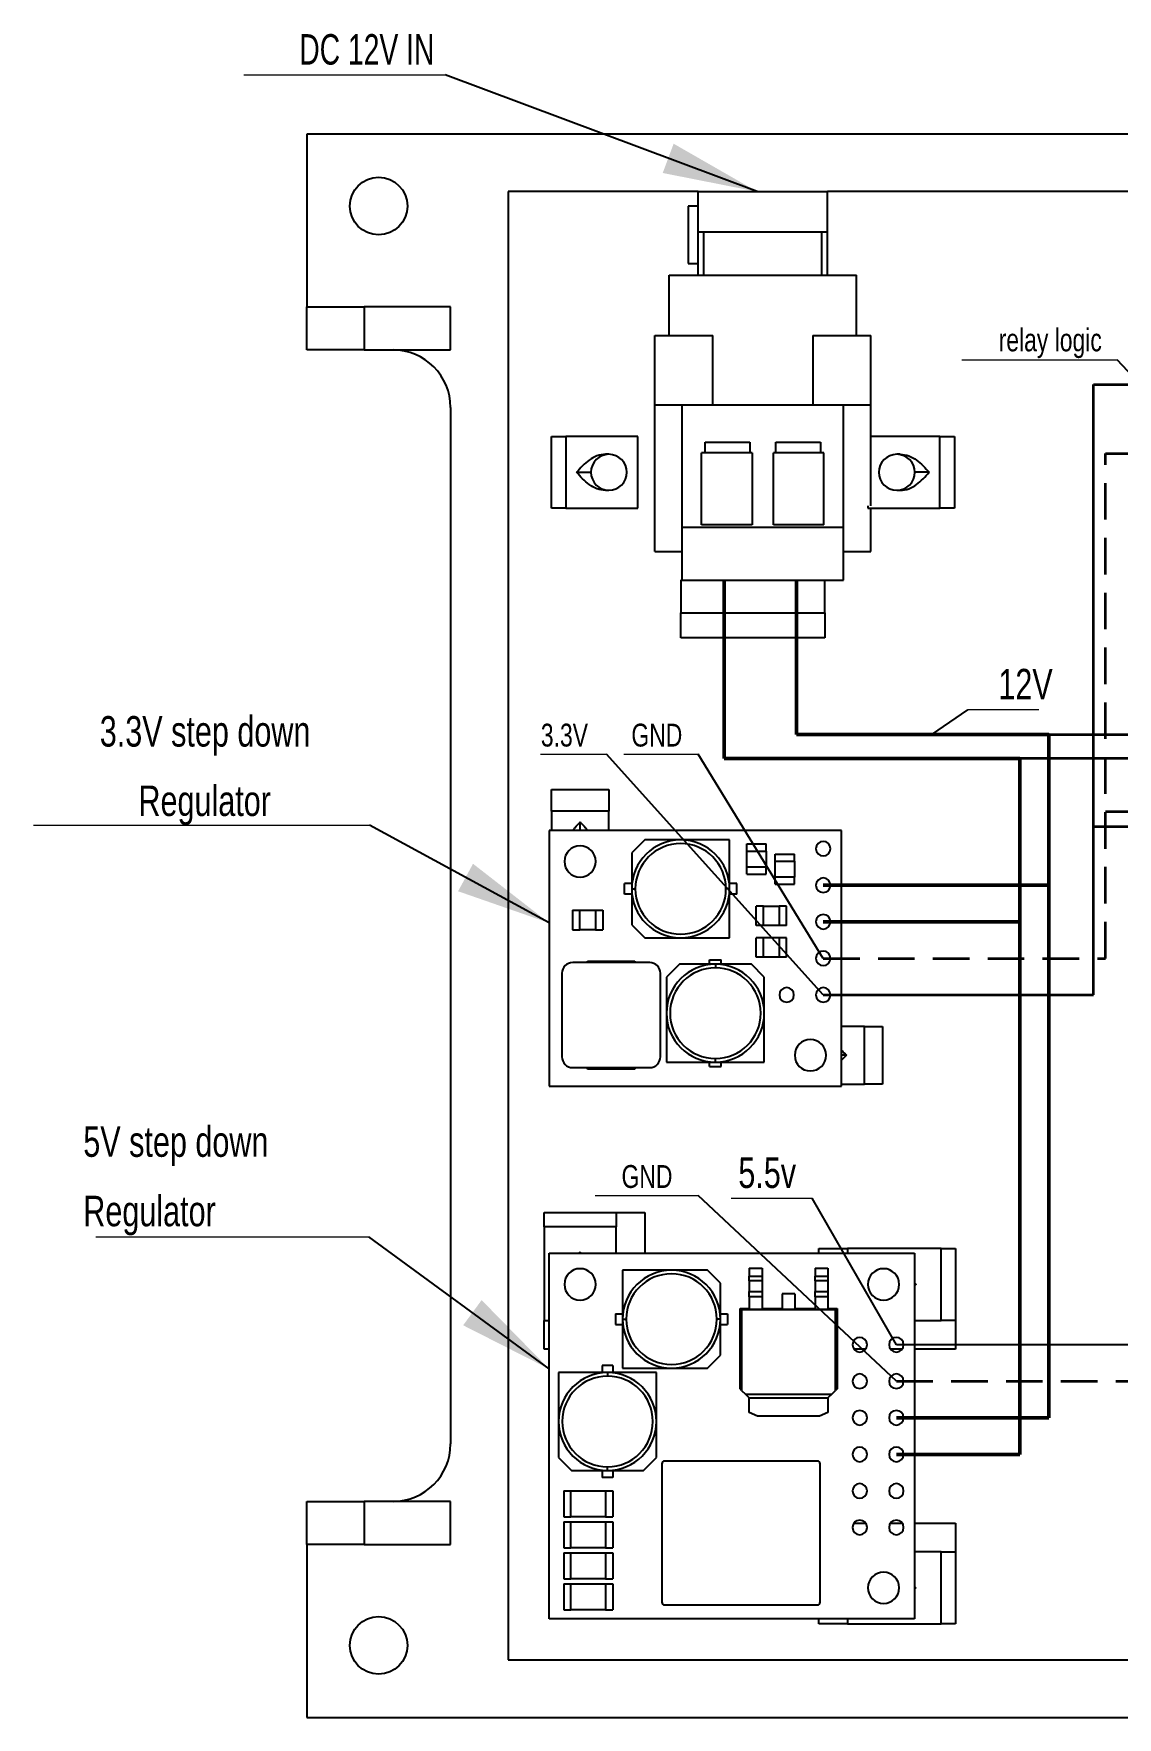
# Model space of a CAD drawing. Header units: millimetres. Extents: x 76 to 188, y 101 to 163.
# Drawn here: x 75.7 to 113.4, y 104.5 to 163 of the extents above; entities that cross this region are included whole.
import ezdxf

# ---------------------------------------------------------------- set-up
doc = ezdxf.new("R2010")
doc.units = ezdxf.units.MM
doc.header["$PDSIZE"] = -1
doc.linetypes.add('HIDDEN', pattern=[1.905, 1.27, -0.635])
doc.styles.add('SLDTEXTSTYLE0', font='TXT', dxfattribs={"width": 0.75})
doc.styles.add('SLDTEXTSTYLE1', font='TXT', dxfattribs={"width": 0.694444})
doc.dimstyles.new('SLDDIMSTYLE0', dxfattribs={"dimtxt": 0.18, "dimasz": 3.302, "dimexe": 0, "dimexo": 0.0625, "dimgap": 0, "dimtad": 0, "dimtih": 1, "dimtoh": 1, "dimdec": 0, "dimrnd": 1e-09, "dimzin": 0, "dimdsep": 46, "dimtxsty": 'Standard', "dimsah": 1, "dimcen": 0.09, "dimadec": 0, "dimazin": 0, "dimtfac": 3.302, "dimtdec": 0, "dimtofl": 0, "dimtmove": 0, "dimatfit": 3, "dimfxl": 1, "dimfrac": 2, "dimtolj": 1, "dimtzin": 0, "dimarcsym": 0})
doc.dimstyles.new('SLDDIMSTYLE2', dxfattribs={"dimtxt": 0.18, "dimasz": 3.302, "dimexe": 0, "dimexo": 0.0625, "dimgap": 0, "dimtad": 0, "dimtih": 1, "dimtoh": 1, "dimdec": 0, "dimrnd": 1e-09, "dimzin": 0, "dimdsep": 46, "dimtxsty": 'Standard', "dimblk1": 'NONE', "dimblk2": 'NONE', "dimsah": 1, "dimcen": 0.09, "dimadec": 0, "dimazin": 0, "dimtfac": 3.302, "dimtdec": 0, "dimtofl": 0, "dimtmove": 0, "dimatfit": 3, "dimldrblk": 'NONE', "dimfxl": 1, "dimfrac": 2, "dimtolj": 1, "dimtzin": 0, "dimarcsym": 0})

# ---------------------------------------------------------------- blocks, each defined once
blk = doc.blocks.new('SW_NOTE_0_1')
at = {"color": 0, "linetype": 'Continuous', "lineweight": 0}
blk.add_line((-7.001, 0), (0, 0), dxfattribs=at)
at = {"color": 0, "linetype": 'Continuous', "lineweight": 0, "insert": (-0.377, 1.419), "char_height": 1.0583, "attachment_point": 3, "style": 'SLDTEXTSTYLE1'}
blk.add_mtext('DC 12V IN', dxfattribs=at)
blk = doc.blocks.new('SW_NOTE_0_2')
at = {"color": 0, "linetype": 'Continuous', "lineweight": 0}
blk.add_line((-11.666, 0), (0, 0), dxfattribs=at)
at = {"color": 0, "linetype": 'Continuous', "lineweight": 0, "attachment_point": 2, "style": 'SLDTEXTSTYLE0'}
for s, insert, char_height in [('3.3V step down', (-5.71, 3.792), 1.05833), ('Regulator', (-5.724, 1.381), 1.0583)]:
    blk.add_mtext(s, dxfattribs=dict(at, insert=insert, char_height=char_height))
blk = doc.blocks.new('SW_NOTE_0_3')
at = {"color": 0, "linetype": 'Continuous', "lineweight": 0}
blk.add_line((-9.49, 0), (0, 0), dxfattribs=at)
at = {"color": 0, "linetype": 'Continuous', "lineweight": 0, "attachment_point": 1, "style": 'SLDTEXTSTYLE0'}
for s, insert, char_height in [('5V step down', (-9.921, 3.839), 1.05833), ('Regulator', (-9.921, 1.427), 1.0583)]:
    blk.add_mtext(s, dxfattribs=dict(at, insert=insert, char_height=char_height))
blk = doc.blocks.new('SW_NOTE_0_6')
at = {"color": 0, "linetype": 'Continuous', "lineweight": 0}
blk.add_line((2.47, 0), (0, 0), dxfattribs=at)
at = {"color": 0, "linetype": 'Continuous', "lineweight": 0, "insert": (2.951, 1.418), "char_height": 1.0583, "attachment_point": 3, "style": 'SLDTEXTSTYLE0'}
blk.add_mtext('12V', dxfattribs=at)
blk = doc.blocks.new('_None')
blk = doc.blocks.new('SW_NOTE_0_7')
at = {"color": 0, "linetype": 'Continuous', "lineweight": 0}
blk.add_line((-2.822, 0), (0, 0), dxfattribs=at)
at = {"color": 0, "linetype": 'Continuous', "lineweight": 0, "insert": (-0.562, 1.413), "char_height": 1.0583, "attachment_point": 3, "style": 'SLDTEXTSTYLE0'}
blk.add_mtext('5.5v', dxfattribs=at)
blk = doc.blocks.new('SW_NOTE_0_10')
at = {"color": 0, "linetype": 'Continuous', "lineweight": 0}
blk.add_line((-3.581, 0), (0, 0), dxfattribs=at)
at = {"color": 0, "linetype": 'Continuous', "lineweight": 0, "insert": (-1.778, 1.056), "char_height": 0.7937, "attachment_point": 2, "style": 'SLDTEXTSTYLE0'}
blk.add_mtext('GND', dxfattribs=at)
blk = doc.blocks.new('SW_NOTE_0_12')
at = {"color": 0, "linetype": 'Continuous', "lineweight": 0}
blk.add_line((-2.581, 0), (0, 0), dxfattribs=at)
at = {"color": 0, "linetype": 'Continuous', "lineweight": 0, "insert": (-0.552, 1.057), "char_height": 0.7937, "attachment_point": 3, "style": 'SLDTEXTSTYLE0'}
blk.add_mtext('GND', dxfattribs=at)
blk = doc.blocks.new('SW_NOTE_0_13')
at = {"color": 0, "linetype": 'Continuous', "lineweight": 0}
blk.add_line((-2.295, 0), (0, 0), dxfattribs=at)
at = {"color": 0, "linetype": 'Continuous', "lineweight": 0, "insert": (-0.642, 1.057), "char_height": 0.7937, "attachment_point": 3, "style": 'SLDTEXTSTYLE0'}
blk.add_mtext('3.3V', dxfattribs=at)
blk = doc.blocks.new('SW_NOTE_0_17')
at = {"color": 0, "linetype": 'Continuous', "lineweight": 0}
blk.add_line((-5.4, 0), (0, 0), dxfattribs=at)
at = {"color": 0, "linetype": 'Continuous', "lineweight": 0, "insert": (-0.535, 1.091), "char_height": 0.79375, "attachment_point": 3, "style": 'SLDTEXTSTYLE0'}
blk.add_mtext('relay logic', dxfattribs=at)

msp = doc.modelspace()

# ---------------------------------------------------------------- linework, layer by layer
at = {"color": 7, "linetype": 'Continuous', "lineweight": 25}
for p, q in [((155.219, 159.499), (85.219, 159.499)), ((85.219, 159.499), (85.219, 153.499)), ((98.815, 157.499), (92.219, 157.499)), ((92.219, 157.499), (92.219, 106.499)), ((98.815, 157.499), (103.315, 157.499)), ((98.815, 156.099), (98.815, 157.499)), ((103.315, 156.099), (103.315, 157.499)), ((148.219, 157.499), (103.315, 157.499)), ((98.815, 156.999), (98.469, 156.999)), ((98.469, 156.999), (98.469, 154.999)), ((98.815, 156.099), (101.065, 156.099)), ((98.815, 154.599), (98.815, 156.099)), ((99.015, 154.599), (99.015, 156.099)), ((101.065, 156.099), (103.315, 156.099)), ((103.115, 154.599), (103.115, 156.099)), ((103.315, 154.599), (103.315, 156.099)), ((98.469, 154.999), (98.815, 154.999)), ((97.815, 152.499), (97.815, 154.599)), ((97.815, 154.599), (104.315, 154.599)), ((104.315, 152.499), (104.315, 154.599)), ((85.219, 151.999), (85.219, 153.499)), ((85.219, 153.499), (87.219, 153.499)), ((87.219, 153.499), (87.219, 151.999)), ((90.219, 153.499), (87.219, 153.499)), ((90.219, 151.999), (90.219, 153.499)), ((97.315, 150.099), (97.315, 152.499)), ((97.315, 152.499), (99.333, 152.499)), ((99.333, 150.099), (99.333, 152.499)), ((102.797, 152.499), (102.797, 150.099)), ((102.797, 152.499), (104.815, 152.499)), ((104.815, 150.099), (104.815, 152.499)), ((87.219, 151.999), (85.219, 151.999)), ((87.219, 151.999), (90.219, 151.999)), ((90.219, 149.999), (90.219, 113.999)), ((97.315, 144.999), (97.315, 150.099)), ((97.315, 150.099), (99.333, 150.099)), ((103.865, 150.079), (98.265, 150.079)), ((98.265, 145.849), (98.265, 150.079)), ((99.333, 150.099), (102.797, 150.099)), ((102.797, 150.099), (104.815, 150.099)), ((103.865, 145.849), (103.865, 150.079)), ((104.815, 146.584), (104.815, 150.099)), ((93.719, 146.499), (93.719, 148.999)), ((93.719, 148.999), (94.219, 148.999)), ((94.219, 148.999), (94.219, 146.499)), ((96.719, 148.999), (94.219, 148.999)), ((96.719, 146.499), (96.719, 148.999)), ((99.065, 148.424), (99.065, 148.799)), ((99.065, 148.799), (100.615, 148.799)), ((100.615, 148.799), (100.615, 148.424)), ((101.515, 148.799), (103.065, 148.799)), ((101.515, 148.424), (101.515, 148.799)), ((103.065, 148.799), (103.065, 148.424)), ((107.219, 148.999), (104.815, 148.999)), ((107.219, 146.499), (107.219, 148.999)), ((107.219, 148.999), (107.719, 148.999)), ((107.719, 148.999), (107.719, 146.499)), ((95.719, 148.374), (95.602, 148.374)), ((98.94, 145.924), (98.94, 148.424)), ((100.69, 148.424), (98.94, 148.424)), ((100.69, 148.424), (100.69, 145.924)), ((103.19, 148.424), (101.44, 148.424)), ((101.44, 145.924), (101.44, 148.424)), ((103.19, 145.924), (103.19, 148.424)), ((105.837, 148.374), (105.719, 148.374)), ((94.594, 147.749), (95.094, 147.749)), ((106.844, 147.749), (106.344, 147.749)), ((95.602, 147.124), (95.719, 147.124)), ((105.719, 147.124), (105.837, 147.124)), ((94.219, 146.499), (93.719, 146.499)), ((94.219, 146.499), (96.719, 146.499)), ((104.719, 146.584), (104.719, 146.499)), ((104.719, 146.499), (107.219, 146.499)), ((104.815, 144.999), (104.815, 146.499)), ((107.719, 146.499), (107.219, 146.499)), ((98.265, 145.849), (103.865, 145.849)), ((98.265, 143.999), (98.265, 145.849)), ((100.69, 145.924), (98.94, 145.924)), ((103.19, 145.924), (101.44, 145.924)), ((103.865, 143.999), (103.865, 145.849)), ((97.315, 144.999), (98.265, 144.999)), ((103.865, 144.999), (104.815, 144.999)), ((98.265, 143.999), (98.219, 143.999)), ((98.219, 143.999), (98.219, 142.865)), ((98.265, 143.999), (103.865, 143.999)), ((103.219, 142.865), (103.219, 143.999)), ((98.219, 142.865), (103.219, 142.865)), ((98.219, 141.999), (98.219, 142.865)), ((103.219, 142.865), (103.219, 141.999)), ((103.219, 141.999), (98.219, 141.999)), ((93.719, 136.729), (94.719, 136.729)), ((93.719, 135.979), (93.719, 136.729)), ((94.719, 136.729), (95.719, 136.729)), ((95.719, 136.729), (95.719, 135.979)), ((95.719, 135.979), (93.719, 135.979)), ((93.719, 135.979), (93.719, 135.31)), ((95.719, 135.31), (95.719, 135.979)), ((93.639, 135.31), (93.639, 126.42)), ((103.799, 135.31), (93.639, 135.31)), ((103.799, 126.42), (103.799, 135.31)), ((96.961, 134.978), (96.511, 134.528)), ((96.511, 134.528), (96.511, 133.278)), ((98.211, 134.978), (96.961, 134.978)), ((99.911, 134.978), (98.211, 134.978)), ((99.911, 133.278), (99.911, 134.978)), ((100.51, 134.838), (101.185, 134.838)), ((100.51, 134.588), (100.51, 134.838)), ((100.51, 134.588), (101.185, 134.588)), ((100.51, 134.038), (100.51, 134.588)), ((101.185, 134.588), (101.185, 134.838)), ((101.186, 134.588), (101.186, 134.038)), ((101.185, 134.038), (100.51, 134.038)), ((100.51, 133.788), (100.51, 134.038)), ((101.185, 133.788), (101.185, 134.038)), ((101.492, 133.688), (101.492, 134.238)), ((101.493, 134.488), (102.168, 134.488)), ((101.493, 134.238), (101.493, 134.488)), ((101.493, 134.238), (102.168, 134.238)), ((102.168, 134.238), (102.168, 134.488)), ((102.168, 134.238), (102.168, 133.688)), ((96.511, 133.465), (96.261, 133.465)), ((96.261, 133.09), (96.261, 133.465)), ((100.161, 133.465), (99.911, 133.465)), ((100.161, 133.09), (100.161, 133.465)), ((100.51, 133.788), (101.185, 133.788)), ((102.168, 133.688), (101.493, 133.688)), ((101.493, 133.438), (101.493, 133.688)), ((101.493, 133.438), (102.168, 133.438)), ((102.168, 133.438), (102.168, 133.688)), ((96.511, 133.09), (96.261, 133.09)), ((96.511, 133.278), (96.636, 133.278)), ((96.511, 133.278), (96.511, 132.028)), ((99.911, 133.278), (99.786, 133.278)), ((99.911, 131.578), (99.911, 133.278)), ((100.161, 133.09), (99.911, 133.09)), ((94.454, 132.536), (94.454, 131.861)), ((94.454, 132.536), (94.704, 132.536)), ((94.704, 131.861), (94.704, 132.536)), ((94.704, 132.536), (95.254, 132.536)), ((95.254, 132.536), (95.254, 131.861)), ((95.254, 132.536), (95.504, 132.536)), ((95.504, 132.536), (95.504, 131.861)), ((101.084, 132.677), (100.834, 132.677)), ((100.834, 132.002), (100.834, 132.677)), ((101.084, 132.002), (101.084, 132.677)), ((101.084, 132.677), (101.634, 132.677)), ((101.634, 132.677), (101.634, 132.002)), ((101.884, 132.677), (101.634, 132.677)), ((101.884, 132.002), (101.884, 132.677)), ((94.454, 131.861), (94.704, 131.861)), ((95.254, 131.86), (94.704, 131.86)), ((95.254, 131.861), (95.504, 131.861)), ((96.511, 132.028), (96.961, 131.578)), ((101.084, 132.002), (100.834, 132.002)), ((101.634, 132.001), (101.084, 132.001)), ((101.884, 132.002), (101.634, 132.002)), ((96.961, 131.578), (98.211, 131.578)), ((98.211, 131.578), (99.911, 131.578)), ((101.084, 131.583), (100.834, 131.583)), ((100.834, 130.908), (100.834, 131.583)), ((101.084, 130.908), (101.084, 131.584)), ((101.084, 131.584), (101.634, 131.584)), ((101.634, 131.584), (101.634, 130.908)), ((101.884, 131.583), (101.634, 131.583)), ((101.884, 130.908), (101.884, 131.583)), ((97.135, 130.721), (94.46, 130.721)), ((94.973, 130.771), (96.623, 130.771)), ((94.973, 130.721), (94.973, 130.771)), ((96.623, 130.771), (96.623, 130.721)), ((98.167, 130.66), (97.717, 130.21)), ((99.417, 130.66), (98.167, 130.66)), ((99.217, 130.66), (99.217, 130.81)), ((99.217, 130.81), (99.617, 130.81)), ((99.417, 130.66), (99.417, 130.535)), ((100.667, 130.66), (99.417, 130.66)), ((99.617, 130.66), (99.617, 130.81)), ((101.117, 130.21), (100.667, 130.66)), ((101.084, 130.908), (100.834, 130.908)), ((101.634, 130.908), (101.084, 130.908)), ((101.884, 130.908), (101.634, 130.908)), ((94.085, 130.346), (94.085, 127.446)), ((97.51, 127.446), (97.51, 130.346)), ((97.717, 130.21), (97.717, 128.96)), ((101.117, 128.96), (101.117, 130.21)), ((97.717, 128.96), (97.717, 127.26)), ((101.117, 127.26), (101.117, 128.96)), ((104.594, 128.499), (103.799, 128.499)), ((104.594, 126.499), (104.594, 128.499)), ((104.594, 128.499), (105.219, 128.499)), ((105.219, 128.499), (105.219, 126.499)), ((94.46, 127.071), (97.135, 127.071)), ((94.973, 127.021), (94.973, 127.071)), ((96.623, 127.021), (94.973, 127.021)), ((96.623, 127.071), (96.623, 127.021)), ((97.717, 127.26), (99.417, 127.26)), ((99.217, 127.11), (99.217, 127.26)), ((99.217, 127.11), (99.617, 127.11)), ((99.417, 127.26), (99.417, 127.385)), ((99.417, 127.26), (101.117, 127.26)), ((99.617, 127.11), (99.617, 127.26)), ((93.639, 126.42), (103.799, 126.42)), ((103.799, 126.499), (104.594, 126.499)), ((105.219, 126.499), (104.594, 126.499)), ((93.469, 122.039), (95.969, 122.039)), ((93.469, 121.539), (93.469, 122.039)), ((95.969, 122.039), (95.969, 121.539)), ((95.969, 122.039), (96.969, 122.039)), ((95.969, 121.539), (93.469, 121.539)), ((93.469, 121.539), (93.469, 118.289)), ((95.969, 120.619), (95.969, 121.539)), ((93.639, 107.919), (93.639, 120.619)), ((93.639, 120.619), (106.339, 120.619)), ((103.009, 120.789), (104.009, 120.789)), ((104.009, 120.789), (104.009, 120.619)), ((107.259, 120.789), (104.009, 120.789)), ((106.339, 120.619), (106.339, 107.919)), ((107.259, 118.289), (107.259, 120.789)), ((107.259, 120.789), (107.759, 120.789)), ((107.759, 120.789), (107.759, 118.289)), ((97.893, 120.033), (96.193, 120.033)), ((96.193, 120.033), (96.193, 118.333)), ((99.143, 120.033), (97.893, 120.033)), ((99.593, 119.583), (99.143, 120.033)), ((100.593, 120.098), (101.038, 120.098)), ((100.593, 120.098), (100.593, 119.82)), ((101.038, 120.098), (101.038, 119.82)), ((102.883, 120.098), (103.328, 120.098)), ((102.883, 120.098), (102.883, 119.82)), ((103.328, 120.098), (103.328, 119.82)), ((99.593, 118.333), (99.593, 119.583)), ((100.593, 119.82), (101.038, 119.82)), ((100.593, 119.661), (100.593, 119.82)), ((101.038, 119.661), (100.593, 119.661)), ((100.593, 119.661), (100.593, 119.287)), ((101.038, 119.82), (101.038, 119.661)), ((101.038, 119.661), (101.038, 119.287)), ((102.883, 119.82), (103.328, 119.82)), ((102.883, 119.661), (102.883, 119.82)), ((103.328, 119.661), (102.883, 119.661)), ((102.883, 119.661), (102.883, 119.287)), ((103.328, 119.82), (103.328, 119.661)), ((103.328, 119.661), (103.328, 119.287)), ((100.593, 119.103), (100.593, 119.287)), ((100.593, 119.287), (101.038, 119.287)), ((101.038, 119.103), (100.593, 119.103)), ((100.593, 119.103), (100.593, 118.681)), ((101.038, 119.287), (101.038, 119.103)), ((101.038, 119.103), (101.038, 118.681)), ((102.183, 119.213), (101.738, 119.213)), ((101.738, 119.213), (101.738, 118.681)), ((102.183, 119.213), (102.183, 118.681)), ((102.883, 119.103), (102.883, 119.287)), ((102.883, 119.287), (103.328, 119.287)), ((103.328, 119.103), (102.883, 119.103)), ((102.883, 119.103), (102.883, 118.681)), ((103.328, 119.287), (103.328, 119.103)), ((103.328, 119.103), (103.328, 118.681)), ((93.469, 118.289), (93.639, 118.289)), ((93.469, 117.289), (93.469, 118.289)), ((95.943, 118.52), (95.943, 118.145)), ((95.943, 118.52), (96.193, 118.52)), ((95.943, 118.145), (96.193, 118.145)), ((96.193, 118.333), (96.318, 118.333)), ((96.193, 118.333), (96.193, 116.633)), ((99.593, 118.333), (99.468, 118.333)), ((99.593, 118.52), (99.843, 118.52)), ((99.593, 117.083), (99.593, 118.333)), ((99.593, 118.145), (99.843, 118.145)), ((99.843, 118.52), (99.843, 118.145)), ((100.33, 118.651), (100.278, 118.703)), ((100.278, 118.703), (100.593, 118.703)), ((100.278, 115.91), (100.278, 118.703)), ((103.591, 118.651), (100.33, 118.651)), ((100.33, 118.651), (100.33, 115.858)), ((100.593, 118.681), (101.038, 118.681)), ((101.038, 118.703), (101.738, 118.703)), ((101.738, 118.681), (102.183, 118.681)), ((102.183, 118.703), (102.883, 118.703)), ((102.883, 118.681), (103.328, 118.681)), ((103.328, 118.703), (103.643, 118.703)), ((103.591, 118.651), (103.643, 118.703)), ((103.591, 115.858), (103.591, 118.651)), ((103.643, 118.703), (103.643, 115.91)), ((106.339, 118.289), (107.259, 118.289)), ((107.759, 118.289), (107.259, 118.289)), ((107.759, 118.289), (107.759, 117.289)), ((99.143, 116.633), (99.593, 117.083)), ((95.671, 116.477), (93.971, 116.477)), ((93.971, 116.477), (93.971, 114.777)), ((95.483, 116.727), (95.483, 116.477)), ((95.858, 116.727), (95.483, 116.727)), ((95.671, 116.477), (95.671, 116.352)), ((97.371, 116.477), (95.671, 116.477)), ((95.858, 116.727), (95.858, 116.477)), ((96.193, 116.633), (97.893, 116.633)), ((97.371, 114.777), (97.371, 116.477)), ((97.893, 116.633), (99.143, 116.633)), ((100.33, 115.858), (100.278, 115.91)), ((100.33, 115.858), (100.463, 115.725)), ((103.458, 115.725), (103.591, 115.858)), ((103.643, 115.91), (103.591, 115.858)), ((100.463, 115.725), (103.458, 115.725)), ((100.595, 115.593), (100.463, 115.725)), ((100.595, 115.593), (103.325, 115.593)), ((100.595, 115.093), (100.595, 115.593)), ((103.458, 115.725), (103.325, 115.593)), ((103.325, 115.593), (103.325, 115.093)), ((93.971, 114.777), (93.971, 113.527)), ((97.371, 113.527), (97.371, 114.777)), ((100.885, 114.958), (100.595, 115.093)), ((103.035, 114.958), (100.885, 114.958)), ((103.325, 115.093), (103.035, 114.958)), ((93.971, 113.527), (94.421, 113.077)), ((96.921, 113.077), (97.371, 113.527)), ((94.421, 113.077), (95.671, 113.077)), ((95.483, 113.077), (95.483, 112.827)), ((95.671, 113.077), (95.671, 113.202)), ((95.671, 113.077), (96.921, 113.077)), ((95.858, 113.077), (95.858, 112.827)), ((97.556, 113.303), (97.556, 108.503)), ((102.956, 113.403), (97.656, 113.403)), ((103.056, 108.503), (103.056, 113.303)), ((94.149, 112.369), (94.149, 111.469)), ((94.149, 112.369), (94.399, 112.369)), ((94.399, 111.469), (94.399, 112.37)), ((94.399, 112.37), (95.599, 112.37)), ((95.858, 112.827), (95.483, 112.827)), ((95.599, 112.37), (95.599, 111.469)), ((95.599, 112.369), (95.849, 112.369)), ((95.849, 112.369), (95.849, 111.469)), ((85.219, 110.499), (85.219, 111.999)), ((85.219, 111.999), (87.219, 111.999)), ((87.219, 111.999), (87.219, 110.499)), ((90.219, 111.999), (87.219, 111.999)), ((90.219, 110.499), (90.219, 111.999)), ((94.149, 111.469), (94.399, 111.469)), ((94.149, 111.29), (94.149, 110.39)), ((94.149, 111.29), (94.399, 111.29)), ((95.599, 111.469), (94.399, 111.469)), ((94.399, 110.39), (94.399, 111.29)), ((94.399, 111.29), (95.599, 111.29)), ((95.599, 111.469), (95.849, 111.469)), ((95.599, 111.29), (95.599, 110.39)), ((95.599, 111.29), (95.849, 111.29)), ((95.849, 111.29), (95.849, 110.39)), ((107.759, 111.249), (107.759, 110.249)), ((87.219, 110.499), (85.219, 110.499)), ((85.219, 110.499), (85.219, 104.499)), ((87.219, 110.499), (90.219, 110.499)), ((94.149, 110.39), (94.399, 110.39)), ((94.149, 110.21), (94.149, 109.31)), ((94.149, 110.21), (94.399, 110.21)), ((95.599, 110.389), (94.399, 110.389)), ((94.399, 109.31), (94.399, 110.211)), ((94.399, 110.211), (95.599, 110.211)), ((95.599, 110.39), (95.849, 110.39)), ((95.599, 110.211), (95.599, 109.31)), ((95.599, 110.21), (95.849, 110.21)), ((95.849, 110.21), (95.849, 109.31)), ((107.259, 110.249), (106.339, 110.249)), ((107.259, 107.749), (107.259, 110.249)), ((107.259, 110.249), (107.759, 110.249)), ((107.759, 110.249), (107.759, 107.749)), ((94.149, 109.31), (94.399, 109.31)), ((94.149, 109.131), (94.149, 108.231)), ((94.149, 109.131), (94.399, 109.131)), ((95.599, 109.31), (94.399, 109.31)), ((94.399, 108.231), (94.399, 109.131)), ((94.399, 109.131), (95.599, 109.131)), ((95.599, 109.31), (95.849, 109.31)), ((95.599, 109.131), (95.599, 108.231)), ((95.599, 109.131), (95.849, 109.131)), ((95.849, 109.131), (95.849, 108.231)), ((94.149, 108.231), (94.399, 108.231)), ((95.599, 108.23), (94.399, 108.23)), ((95.599, 108.231), (95.849, 108.231)), ((97.656, 108.403), (102.956, 108.403)), ((106.339, 107.919), (93.639, 107.919)), ((104.009, 107.749), (103.009, 107.749)), ((104.009, 107.919), (104.009, 107.749)), ((104.009, 107.749), (107.259, 107.749)), ((107.759, 107.749), (107.259, 107.749)), ((92.219, 106.499), (137.319, 106.499)), ((85.219, 104.499), (136.719, 104.499))]:
    msp.add_line(p, q, dxfattribs=at)
at = {"color": 190, "linetype": 'Continuous', "lineweight": 35}
for p, q in [((112.552, 129.595), (112.552, 150.799)), ((112.552, 150.799), (117.571, 150.799)), ((112.552, 135.445), (157.07, 135.445)), ((103.164, 129.595), (112.552, 129.595))]:
    msp.add_line(p, q, dxfattribs=at)
at = {"color": 190, "linetype": 'HIDDEN', "lineweight": 35}
for p, q in [((112.964, 130.865), (112.964, 148.399)), ((112.964, 148.399), (117.571, 148.399)), ((112.964, 135.967), (157.07, 135.967)), ((103.164, 130.865), (112.964, 130.865))]:
    msp.add_line(p, q, dxfattribs=at)
at = {"color": 7, "linetype": 'Continuous', "lineweight": 50}
for p, q in [((99.718, 143.961), (99.718, 137.81)), ((99.718, 137.81), (109.991, 137.81)), ((109.991, 137.81), (109.991, 113.634)), ((103.164, 132.135), (109.991, 132.135)), ((105.704, 113.634), (109.991, 113.634))]:
    msp.add_line(p, q, dxfattribs=at)
at = {"color": 1, "linetype": 'Continuous', "lineweight": 50}
for p, q in [((102.236, 143.961), (102.236, 138.638)), ((102.236, 138.638), (111.003, 138.638)), ((111.003, 133.405), (111.003, 138.638)), ((103.164, 133.405), (111.003, 133.405)), ((111.003, 114.904), (111.003, 133.405)), ((105.704, 114.904), (111.003, 114.904))]:
    msp.add_line(p, q, dxfattribs=at)
at = {"color": 1, "linetype": 'Continuous', "lineweight": 35}
msp.add_line((111.003, 138.638), (140.252, 138.638), dxfattribs=at)
at = {"color": 7, "linetype": 'Continuous', "lineweight": 35}
msp.add_line((141.74, 137.81), (109.991, 137.81), dxfattribs=at)
at = {"color": 1, "linetype": 'Continuous', "lineweight": 25}
for p, q in [((94.719, 135.31), (94.719, 135.604)), ((103.969, 127.499), (103.799, 127.499)), ((96.969, 122.039), (96.969, 120.619)), ((94.719, 120.664), (94.719, 120.619)), ((103.009, 120.619), (103.009, 120.789)), ((106.339, 119.539), (106.384, 119.539)), ((93.639, 117.289), (93.469, 117.289)), ((104.635, 117.289), (104.232, 117.289)), ((105.905, 117.289), (105.502, 117.289)), ((107.759, 117.289), (106.339, 117.289)), ((104.233, 111.249), (104.635, 111.249)), ((105.503, 111.249), (105.905, 111.249)), ((106.339, 111.249), (107.759, 111.249)), ((106.384, 108.999), (106.339, 108.999)), ((103.009, 107.749), (103.009, 107.919))]:
    msp.add_line(p, q, dxfattribs=at)
at = {"color": 30, "linetype": 'Continuous', "lineweight": 25}
msp.add_line((133.168, 117.444), (105.704, 117.444), dxfattribs=at)
at = {"color": 30, "linetype": 'HIDDEN', "lineweight": 35}
msp.add_line((105.704, 116.174), (114.058, 116.174), dxfattribs=at)
at = {"color": 7, "linetype": 'Continuous', "lineweight": 25}
for centre in [(87.719, 156.999), (87.719, 106.999)]:
    msp.add_circle(centre, 1, dxfattribs=at)
for centre, radius, start, end in [((88.219, 149.999), 2, 0, 90), ((95.719, 147.749), 0.625, 90, 180), ((95.719, 147.749), 0.625, 270, 90), ((105.719, 147.749), 0.625, 90, 270), ((105.719, 147.749), 0.625, 0, 90), ((95.719, 147.749), 0.625, 180, 270), ((105.719, 147.749), 0.625, 270, 0), ((94.718, 134.23), 0.546, 90, 270), ((94.718, 134.23), 0.546, 270, 90), ((98.211, 133.278), 1.7, 0, 180), ((98.211, 133.278), 1.575, 0, 180), ((103.164, 134.675), 0.254, 90, 270), ((103.164, 134.675), 0.254, 270, 90), ((103.164, 133.405), 0.254, 90, 270), ((103.164, 133.405), 0.254, 270, 90), ((98.211, 133.278), 1.7, 180, 0), ((98.211, 133.278), 1.575, 180, 0), ((103.164, 132.135), 0.254, 90, 270), ((103.164, 132.135), 0.254, 270, 90), ((103.164, 130.865), 0.254, 90, 270), ((103.164, 130.865), 0.254, 270, 90), ((94.46, 130.346), 0.375, 90, 180), ((97.135, 130.346), 0.375, 0, 90), ((99.417, 128.96), 1.7, 90, 270), ((99.417, 128.96), 1.575, 90, 270), ((99.417, 128.96), 1.7, 270, 90), ((99.417, 128.96), 1.575, 270, 90), ((101.894, 129.595), 0.254, 90, 270), ((101.894, 129.595), 0.254, 270, 90), ((103.164, 129.595), 0.254, 90, 270), ((103.164, 129.595), 0.254, 270, 90), ((102.719, 127.499), 0.546, 90, 270), ((102.719, 127.499), 0.546, 270, 90), ((94.46, 127.446), 0.375, 180, 270), ((97.135, 127.446), 0.375, 270, 0), ((94.718, 119.539), 0.546, 90, 270), ((94.718, 119.539), 0.546, 270, 90), ((97.893, 118.333), 1.7, 0, 180), ((97.893, 118.333), 1.575, 0, 180), ((105.259, 119.539), 0.546, 90, 270), ((105.259, 119.539), 0.546, 270, 90), ((97.893, 118.333), 1.7, 180, 0), ((97.893, 118.333), 1.575, 180, 0), ((104.434, 117.444), 0.254, 90, 270), ((104.434, 117.444), 0.254, 270, 90), ((105.704, 117.444), 0.254, 90, 270), ((105.704, 117.444), 0.254, 270, 90), ((95.671, 114.777), 1.7, 90, 270), ((95.671, 114.777), 1.7, 270, 90), ((104.434, 116.174), 0.254, 90, 270), ((104.434, 116.174), 0.254, 270, 90), ((105.704, 116.174), 0.254, 90, 270), ((105.704, 116.174), 0.254, 270, 90), ((95.671, 114.777), 1.575, 90, 270), ((95.671, 114.777), 1.575, 270, 90), ((104.434, 114.904), 0.254, 90, 270), ((104.434, 114.904), 0.254, 270, 90), ((105.704, 114.904), 0.254, 90, 270), ((105.704, 114.904), 0.254, 270, 90), ((88.219, 113.999), 2, 270, 0), ((104.434, 113.634), 0.254, 90, 270), ((104.434, 113.634), 0.254, 270, 90), ((105.704, 113.634), 0.254, 90, 270), ((105.704, 113.634), 0.254, 270, 90), ((97.656, 113.303), 0.1, 90, 180), ((102.956, 113.303), 0.1, 0, 90), ((104.434, 112.364), 0.254, 90, 270), ((104.434, 112.364), 0.254, 270, 90), ((105.704, 112.364), 0.254, 90, 270), ((105.704, 112.364), 0.254, 270, 90), ((104.434, 111.094), 0.254, 90, 270), ((104.434, 111.094), 0.254, 270, 90), ((105.704, 111.094), 0.254, 90, 270), ((105.704, 111.094), 0.254, 270, 90), ((105.259, 108.998), 0.546, 90, 270), ((105.259, 108.998), 0.546, 270, 90), ((97.656, 108.503), 0.1, 180, 270), ((102.956, 108.503), 0.1, 270, 0)]:
    msp.add_arc(centre, radius, start, end, dxfattribs=at)
for points, knots in [([(95.602, 148.374), (95.499, 148.374), (95.398, 148.354), (95.206, 148.283), (95.117, 148.233), (94.951, 148.114), (94.874, 148.046), (94.73, 147.902), (94.662, 147.825), (94.594, 147.749)], [0, 0, 0, 0, 0.25, 0.25, 0.5, 0.5, 0.75, 0.75, 1, 1, 1, 1]), ([(105.837, 148.374), (105.94, 148.374), (106.04, 148.354), (106.233, 148.283), (106.321, 148.233), (106.488, 148.114), (106.564, 148.046), (106.708, 147.902), (106.777, 147.825), (106.844, 147.749)], [0, 0, 0, 0, 0.25, 0.25, 0.5, 0.5, 0.75, 0.75, 1, 1, 1, 1]), ([(95.602, 147.124), (95.499, 147.124), (95.398, 147.145), (95.206, 147.216), (95.117, 147.266), (94.951, 147.385), (94.874, 147.453), (94.73, 147.597), (94.662, 147.674), (94.594, 147.749)], [0, 0, 0, 0, 0.25, 0.25, 0.5, 0.5, 0.75, 0.75, 1, 1, 1, 1]), ([(105.837, 147.124), (105.94, 147.124), (106.04, 147.145), (106.233, 147.216), (106.321, 147.266), (106.488, 147.385), (106.564, 147.453), (106.708, 147.597), (106.777, 147.674), (106.844, 147.749)], [0, 0, 0, 0, 0.25, 0.25, 0.5, 0.5, 0.75, 0.75, 1, 1, 1, 1]), ([(94.465, 135.31), (94.488, 135.34), (94.567, 135.442), (94.657, 135.536), (94.718, 135.603), (94.719, 135.604)], [0, 0, 0, 0, 0.294752, 0.990051, 1, 1, 1, 1]), ([(94.719, 135.604), (94.72, 135.603), (94.782, 135.536), (94.871, 135.442), (94.95, 135.34), (94.974, 135.31)], [0, 0, 0, 0, 0.00995, 0.702841, 1, 1, 1, 1]), ([(103.799, 127.666), (103.855, 127.612), (103.912, 127.556), (103.968, 127.5), (103.969, 127.499)], [0, 0, 0, 0, 0.985171, 1, 1, 1, 1]), ([(103.969, 127.499), (103.968, 127.499), (103.937, 127.467), (103.881, 127.41), (103.824, 127.356), (103.799, 127.332)], [0, 0, 0, 0, 0.0148131, 0.5652162, 1, 1, 1, 1]), ([(94.674, 120.619), (94.688, 120.634), (94.702, 120.649), (94.718, 120.664), (94.719, 120.664)], [0, 0, 0, 0, 0.944855, 1, 1, 1, 1]), ([(94.719, 120.664), (94.72, 120.664), (94.737, 120.649), (94.754, 120.633), (94.77, 120.619)], [0, 0, 0, 0, 0.052031, 1, 1, 1, 1]), ([(106.339, 119.589), (106.353, 119.573), (106.369, 119.557), (106.384, 119.54), (106.384, 119.539)], [0, 0, 0, 0, 0.947311, 1, 1, 1, 1]), ([(106.384, 119.539), (106.384, 119.539), (106.369, 119.522), (106.353, 119.506), (106.339, 119.49)], [0, 0, 0, 0, 0.052675, 1, 1, 1, 1]), ([(106.339, 109.05), (106.353, 109.034), (106.368, 109.017), (106.384, 109), (106.384, 108.999)], [0, 0, 0, 0, 0.947965, 1, 1, 1, 1]), ([(106.384, 108.999), (106.384, 108.999), (106.369, 108.982), (106.353, 108.966), (106.339, 108.95)], [0, 0, 0, 0, 0.052675, 1, 1, 1, 1])]:
    msp.add_open_spline(points, degree=3, knots=knots, dxfattribs=at)
at = {"color": 1, "linetype": 'Continuous', "lineweight": 35}
for p in [(111.003, 138.638), (111.003, 133.405)]:
    msp.add_point(p, dxfattribs=at)
at = {"color": 7, "linetype": 'Continuous', "lineweight": 35}
for p in [(109.991, 137.81), (109.991, 132.135)]:
    msp.add_point(p, dxfattribs=at)

# ---------------------------------------------------------------- block references
at = {"color": 7, "linetype": 'Continuous', "lineweight": 0}
for name, p in [('SW_NOTE_0_1', (90.035, 161.552)), ('SW_NOTE_0_6', (108.185, 139.502)), ('SW_NOTE_0_2', (87.4, 135.488)), ('SW_NOTE_0_3', (87.38, 121.19))]:
    msp.add_blockref(name, p, dxfattribs=at)
at = {"color": 5, "linetype": 'Continuous', "lineweight": 0}
msp.add_blockref('SW_NOTE_0_17', (113.377, 151.655), dxfattribs=at)
at = {"color": 190, "linetype": 'Continuous', "lineweight": 0}
for name, p in [('SW_NOTE_0_13', (95.634, 137.96)), ('SW_NOTE_0_12', (98.82, 137.96))]:
    msp.add_blockref(name, p, dxfattribs=at)
at = {"color": 30, "linetype": 'Continuous', "lineweight": 0}
for name, p in [('SW_NOTE_0_10', (98.819, 122.628)), ('SW_NOTE_0_7', (102.783, 122.534))]:
    msp.add_blockref(name, p, dxfattribs=at)

# ---------------------------------------------------------------- leaders
at = {"color": 7, "linetype": 'Continuous', "lineweight": 0}
for points in [[(100.87, 157.499), (90.035, 161.552)], [(93.639, 132.096), (87.4, 135.488)], [(93.639, 116.604), (87.38, 121.19)]]:
    msp.add_leader(points, dimstyle='SLDDIMSTYLE0', dxfattribs=at)
at = {"color": 5, "linetype": 'Continuous', "lineweight": 0, "has_arrowhead": 0}
msp.add_leader([(115.308, 149.599), (113.377, 151.655)], dimstyle='SLDDIMSTYLE2', dxfattribs=at)
at = {"color": 7, "linetype": 'Continuous', "lineweight": 0, "has_arrowhead": 0}
msp.add_leader([(106.935, 138.638), (108.185, 139.502)], dimstyle='SLDDIMSTYLE2', dxfattribs=at)
at = {"color": 190, "linetype": 'Continuous', "lineweight": 0, "has_arrowhead": 0}
for points in [[(103.164, 129.595), (95.634, 137.96)], [(103.164, 130.865), (98.82, 137.96)]]:
    msp.add_leader(points, dimstyle='SLDDIMSTYLE2', dxfattribs=at)
at = {"color": 30, "linetype": 'Continuous', "lineweight": 0, "has_arrowhead": 0}
for points in [[(105.704, 116.174), (98.819, 122.628)], [(105.704, 117.444), (102.783, 122.534)]]:
    msp.add_leader(points, dimstyle='SLDDIMSTYLE2', dxfattribs=at)

doc.saveas('drawing.dxf')
